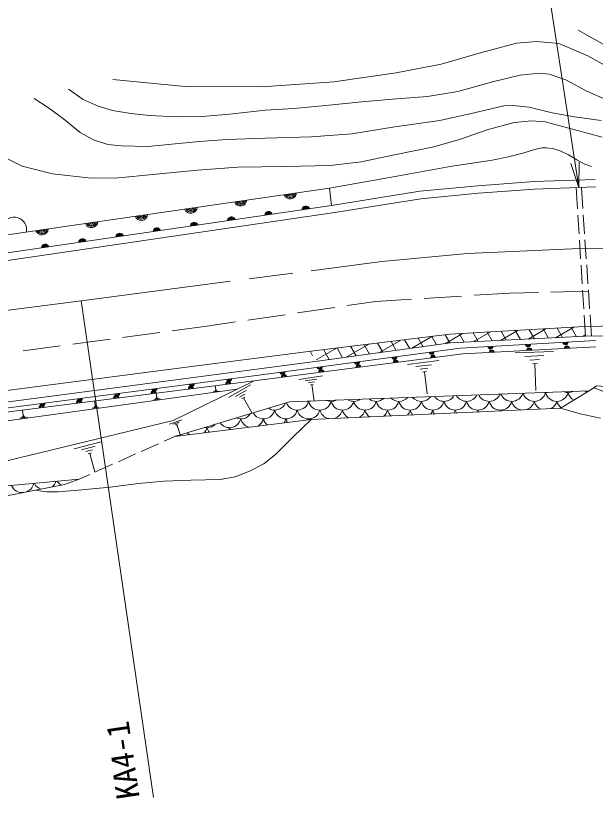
# Model space of a CAD drawing. Units: millimetres, scale not verified. Extents: x 40000 to 680000, y 20000 to 380000.
# Drawn here: x 296635 to 342860, y 270169 to 332687 of the extents above; entities that cross this region are included whole.
import ezdxf
from ezdxf.enums import TextEntityAlignment as Align

# ---------------------------------------------------------------- set-up
doc = ezdxf.new("R2010")
doc.units = ezdxf.units.MM
doc.header["$LTSCALE"] = 1000
doc.linetypes.add('CHAIN', pattern=[18.5, 12, -1.5, 3.5, -1.5])
for name, color, linetype, lineweight in [('M-BMK', 2, 'CHAIN', 13), ('M-STR-HTXT', 7, 'Continuous', 13), ('M-WORK', 1, 'Continuous', 13)]:
    doc.layers.add(name, color=color, linetype=linetype, lineweight=lineweight)
doc.styles.add('ＭＳ ゴシック', font='')
doc.styles.get('ＭＳ ゴシック').set_extended_font_data('MS Gothic')

# ---------------------------------------------------------------- blocks, each defined once
blk = doc.blocks.new('open_arrow')
at = {"color": 0, "linetype": 'Continuous', "lineweight": -2}
blk.add_lwpolyline([(7.5, 1.25), (0, 0), (7.5, -1.25)], dxfattribs=at)

msp = doc.modelspace()

# ---------------------------------------------------------------- hatches: boundary and pattern name
at = {"layer": 'M-WORK'}
h = msp.add_hatch(dxfattribs=at)
h.set_pattern_fill('USER', color=256, style=0, pattern_type=2)
h.set_pattern_definition([(300, (322262, 306175), (866.025, 500), []), (30, (322262, 306175), (-500, 866.025), [])])
h.paths.add_polyline_path([(319998, 305896), (331260, 307283), (342009, 307882), (342070, 307113), (331320, 306581), (320701, 305123)])

# ---------------------------------------------------------------- linework, layer by layer
at = {"layer": 'M-BMK'}
msp.add_line((276335, 306599), (301867, 309950), dxfattribs=at)
msp.add_lwpolyline([(301867, 309950), (325832, 313077), (332674, 313708), (341602, 314115), (347265, 314168), (352702, 314051)], dxfattribs=at)
at = {"layer": 'M-STR-HTXT'}
msp.add_line((301867, 309950), (307636, 270322), dxfattribs=at)
msp.add_lwpolyline([(341552, 318975), (338000, 342000), (321000, 342000)], dxfattribs=at)
at = {"layer": 'M-WORK'}
for p, q in [((337985, 319454), (342858, 319620)), ((328876, 318679), (333500, 319122)), ((333500, 319122), (337985, 319454)), ((333551, 318524), (338018, 318855)), ((338018, 318855), (342879, 319020)), ((341338, 318968), (341442, 317282)), ((341868, 317291), (341754, 318982)), ((321808, 317552), (328876, 318679)), ((328952, 318083), (333551, 318524)), ((321898, 316958), (328952, 318083)), ((291008, 313035), (321808, 317552)), ((291091, 312441), (321898, 316958)), ((341473, 316783), (341565, 315286)), ((342003, 315295), (341902, 316792)), ((341596, 314787), (341689, 313290)), ((342138, 313300), (342036, 314796)), ((341719, 312791), (341812, 311294)), ((342272, 311304), (342171, 312801)), ((341843, 310795), (341935, 309297)), ((342407, 309309), (342306, 310805)), ((329202, 310135), (332196, 310321)), ((333194, 310383), (336040, 310559)), ((336040, 310559), (338323, 310610)), ((339323, 310633), (342322, 310700)), ((323071, 309561), (325358, 309897)), ((325358, 309897), (328204, 310074)), ((319113, 308978), (322081, 309415)), ((311879, 307914), (314167, 308250)), ((315156, 308396), (318124, 308833)), ((341966, 308798), (342070, 307113)), ((342555, 307119), (342441, 308810)), ((309113, 307543), (311879, 307914)), ((305148, 307011), (308122, 307410)), ((297219, 305948), (300193, 306347)), ((301184, 306480), (304157, 306878)), ((336468, 305777), (339515, 305908)), ((327890, 304867), (330385, 305169)), ((337243, 305505), (338767, 305571)), ((337637, 305217), (338399, 305250)), ((328544, 304693), (329792, 304844)), ((328886, 304481), (329510, 304557)), ((337841, 304921), (338221, 304937)), ((338031, 304929), (338123, 302795)), ((315615, 303964), (287888, 300346)), ((319232, 303667), (321096, 303954)), ((329072, 304251), (329384, 304288)), ((329228, 304270), (329440, 302523)), ((315665, 303568), (287687, 300035)), ((313616, 302227), (315369, 303225)), ((319727, 303552), (320659, 303696)), ((319989, 303402), (320455, 303473)), ((320134, 303233), (320367, 303269)), ((320250, 303251), (320451, 301946)), ((312850, 302737), (312380, 302673)), ((312726, 302768), (312491, 302736)), ((312661, 302807), (312543, 302791)), ((312595, 302846), (312551, 303174)), ((312625, 302850), (312566, 302842)), ((314154, 302302), (315030, 302801)), ((342733, 303000), (343459, 302739)), ((308153, 302110), (307650, 302042)), ((308020, 302143), (307769, 302109)), ((307950, 302185), (307825, 302168)), ((307881, 302227), (307833, 302579)), ((307912, 302231), (307849, 302222)), ((314473, 302251), (314911, 302500)), ((314682, 302138), (314901, 302263)), ((314792, 302200), (315490, 300974)), ((303274, 301455), (302732, 301381)), ((303131, 301490), (302860, 301453)), ((303056, 301535), (302921, 301517)), ((302981, 301580), (302929, 301959)), ((303015, 301585), (302947, 301576)), ((297329, 300743), (297172, 300722)), ((297242, 300795), (297182, 301234)), ((297281, 300800), (297203, 300790)), ((297581, 300650), (296954, 300564)), ((297416, 300691), (297102, 300648)), ((308905, 300104), (309898, 300452)), ((309188, 300091), (309685, 300266)), ((309347, 300036), (309596, 300123)), ((309444, 299958), (309568, 300002)), ((309506, 299980), (309750, 299285)), ((308472, 298745), (309322, 299127)), ((301301, 298123), (303442, 298693)), ((301893, 298052), (302964, 298336)), ((306648, 297925), (308016, 298540)), ((302218, 297909), (302753, 298051)), ((302409, 297730), (302676, 297801)), ((302543, 297766), (302941, 296267)), ((304824, 297105), (306192, 297720)), ((303000, 296285), (304368, 296900)), ((301694, 295698), (302544, 296080))]:
    msp.add_line(p, q, dxfattribs=at)
for points in [[(341498, 331539), (343901, 330171), (345047, 329673), (346886, 329282), (348950, 329146), (353977, 329044), (357933, 329270), (362974, 329858), (365619, 330378), (366908, 330875)], [(304387, 327585), (310118, 327043), (316256, 327009), (322003, 327416), (326988, 328128), (330566, 328806), (333584, 329688), (336568, 330502), (338196, 330637), (339959, 330468), (342265, 329484), (344130, 328433), (346334, 327551), (348335, 327009), (350200, 326873), (352845, 326975), (356202, 327416)], [(300846, 326811), (302007, 326012), (303212, 325469), (304343, 325123), (305805, 324881), (307312, 324731), (309467, 324610), (311501, 324655), (313687, 324836), (316550, 325138), (318811, 325273), (321358, 325529), (324237, 325801), (326995, 326042), (329466, 326238), (331908, 326645), (334772, 327428), (336866, 327941), (338374, 328107), (339172, 328031), (340499, 327564), (342172, 326660), (343739, 325982)], [(298109, 326076), (299255, 325322), (300455, 324448), (301767, 323378), (302837, 322790), (303997, 322414), (305037, 322293), (307207, 322263), (309091, 322444), (311307, 322640), (313462, 322821), (316537, 322926), (320214, 323016), (323454, 323273), (326860, 323815), (330462, 324328), (333190, 324931), (335557, 325488), (336280, 325533), (337591, 325383), (339430, 324931), (341193, 324629), (343318, 324313)], [(295083, 321726), (297152, 320674), (299559, 320064), (302408, 319759), (304578, 319725), (307833, 320030), (311123, 320369), (314344, 320607), (318142, 320641), (321703, 320742), (324178, 321014), (326846, 321579), (329988, 322212), (332113, 322845), (334238, 323591), (336386, 324156), (337810, 324292), (338873, 324224), (341450, 323523), (343417, 323003)], [(321662, 318925), (327179, 319898), (331282, 320644), (334639, 321152), (335927, 321435), (337080, 321706), (338007, 322000), (338618, 322136), (338934, 322136), (339454, 322091), (340065, 321910), (340720, 321593), (341376, 321186), (342031, 320847), (342551, 320666)], [(321808, 317552), (321662, 318925), (295617, 315150), (288670, 312728)], [(451712, 273325), (445774, 277409), (446196, 278223), (426369, 287876), (415273, 292797), (403438, 297646), (397419, 299935), (389450, 302546), (384974, 303903), (375750, 305632), (365747, 307056), (360004, 307633), (355144, 307927), (350170, 308062), (342009, 307882), (331260, 307283), (319998, 305896), (310868, 304713), (295284, 302697), (283738, 301246)], [(283648, 299528), (284597, 299686), (287559, 300771), (320701, 305123), (331320, 306581), (342070, 307113), (352516, 307241), (359332, 306902), (366555, 306257), (375711, 304969), (384663, 302832), (395055, 299660), (403075, 296751), (409337, 294242), (419148, 289788), (426100, 286533), (444920, 277275), (451363, 272867)], [(315615, 303964), (332090, 306172), (342895, 306763)], [(181680, 280704), (193130, 283645), (203049, 285307), (218580, 287596), (228838, 288435), (246336, 289707), (260035, 290639), (281314, 294505), (293268, 296540), (309189, 300389), (315665, 303568), (332282, 305704), (342904, 306264)], [(142505, 274879), (145443, 274931), (157619, 277327), (176193, 281489), (192267, 285728), (195726, 285965), (218090, 289085), (229992, 290789), (242556, 292315), (259901, 293434), (274805, 295774), (283656, 297707), (288437, 299335), (314283, 302889)], [(391880, 298577), (383690, 298744), (368838, 298846), (364090, 300134), (356155, 301864), (347677, 302779), (342960, 303148), (342356, 302753)], [(340095, 301374), (341661, 300932), (343267, 300572)], [(298259, 294836), (298834, 294738), (299129, 294701), (300028, 294689), (301627, 294836), (304162, 295082), (306427, 295378), (308463, 295562), (310604, 295618), (312949, 295692), (314130, 295895), (315293, 296338), (316437, 296928), (317379, 297704), (318726, 299051), (320190, 300475)], [(154332, 270169), (167947, 274113), (182715, 278182), (195682, 281340), (199005, 281815), (218656, 284443), (259654, 285630), (278347, 290945), (300530, 295280), (301694, 295698), (293906, 294992), (289916, 294438), (276352, 291691), (265874, 288605), (259988, 288277), (248515, 286337), (218593, 285378), (198860, 282755), (199005, 281815)]]:
    msp.add_lwpolyline(points, dxfattribs=at)
msp.add_lwpolyline([(309322, 299127), (318477, 301874), (342356, 302753), (340095, 301374), (320190, 300475)], close=True, dxfattribs=at)
for centre, radius, start, end in [((318520, 318584), 512, 200.9281, 355.56733), ((318520, 318584), 410, 204.17339, 352.32203), ((318520, 318584), 308, 209.70784, 346.78759), ((318520, 318584), 205, 221.5311, 334.96432), ((314561, 318010), 512, 200.9281, 355.56733), ((314561, 318010), 410, 204.17339, 352.32203), ((314561, 318010), 308, 209.70784, 346.78759), ((314561, 318010), 205, 221.5311, 334.96432), ((310603, 317436), 512, 200.9281, 355.56733), ((310603, 317436), 410, 204.17339, 352.32203), ((310603, 317436), 308, 209.70784, 346.78759), ((310603, 317436), 205, 221.5311, 334.96432), ((316805, 316762), 305, 18.73157, 177.95386), ((316805, 316762), 244, 21.36969, 175.31574), ((319773, 317198), 305, 18.73157, 177.95386), ((319773, 317198), 244, 21.36969, 175.31574), ((319773, 317198), 183, 25.83314, 170.85229), ((319773, 317198), 122, 35.139, 161.54643), ((319773, 317198), 100, 41.70973, 154.9757), ((296507, 315608), 1000, 349.25732, 157.16938), ((306644, 316862), 512, 200.9281, 355.56733), ((306644, 316862), 410, 204.17339, 352.32203), ((306644, 316862), 308, 209.70784, 346.78759), ((306644, 316862), 205, 221.5311, 334.96432), ((313837, 316327), 305, 18.73157, 177.95386), ((313837, 316327), 244, 21.36969, 175.31574), ((313837, 316327), 183, 25.83314, 170.85229), ((313837, 316327), 122, 35.139, 161.54643), ((313837, 316327), 100, 41.70973, 154.9757), ((316805, 316762), 183, 25.83314, 170.85229), ((316805, 316762), 122, 35.139, 161.54643), ((316805, 316762), 100, 41.70973, 154.9757), ((302685, 316288), 512, 200.9281, 355.56733), ((302685, 316288), 410, 204.17339, 352.32203), ((302685, 316288), 308, 209.70784, 346.78759), ((302685, 316288), 205, 221.5311, 334.96432), ((307900, 315456), 305, 18.73157, 177.95386), ((310868, 315892), 305, 18.73157, 177.95386), ((310868, 315892), 244, 21.36969, 175.31574), ((310868, 315892), 183, 25.83314, 170.85229), ((310868, 315892), 122, 35.139, 161.54643), ((310868, 315892), 100, 41.70973, 154.9757), ((298727, 315714), 512, 200.9281, 355.56733), ((298727, 315714), 410, 204.17339, 352.32203), ((298727, 315714), 308, 209.70784, 346.78759), ((298727, 315714), 205, 221.5311, 334.96432), ((304932, 315021), 305, 18.73157, 177.95386), ((304932, 315021), 244, 21.36969, 175.31574), ((304932, 315021), 183, 25.83314, 170.85229), ((304932, 315021), 122, 35.139, 161.54643), ((304932, 315021), 100, 41.70973, 154.9757), ((307900, 315456), 244, 21.36969, 175.31574), ((307900, 315456), 183, 25.83314, 170.85229), ((307900, 315456), 122, 35.139, 161.54643), ((307900, 315456), 100, 41.70973, 154.9757), ((301964, 314586), 305, 18.73157, 177.95386), ((301964, 314586), 244, 21.36969, 175.31574), ((301964, 314586), 183, 25.83314, 170.85229), ((301964, 314586), 122, 35.139, 161.54643), ((301964, 314586), 100, 41.70973, 154.9757), ((298995, 314151), 305, 18.73157, 177.95386), ((298995, 314151), 244, 21.36969, 175.31574), ((298995, 314151), 183, 25.83314, 170.85229), ((298995, 314151), 122, 35.139, 161.54643), ((298995, 314151), 100, 41.70973, 154.9757), ((337492, 306467), 200, 183.13563, 3.13563), ((337492, 306467), 160, 183.13563, 3.13563), ((337492, 306467), 120, 183.13563, 3.13563), ((337492, 306467), 100, 183.13563, 3.13563), ((340488, 306632), 200, 183.13563, 3.13563), ((340488, 306632), 160, 183.13563, 3.13563), ((340488, 306632), 120, 183.13563, 3.13563), ((340488, 306632), 100, 183.13563, 3.13563), ((340589, 306142), 200, 3.01519, 183.01519), ((329800, 305865), 200, 187.63027, 7.63027), ((329800, 305865), 160, 187.63027, 7.63027), ((329800, 305865), 120, 187.63027, 7.63027), ((329800, 305865), 100, 187.63027, 7.63027), ((334497, 306303), 200, 183.13563, 3.13563), ((334497, 306303), 160, 183.13563, 3.13563), ((334497, 306303), 120, 183.13563, 3.13563), ((334497, 306303), 100, 183.13563, 3.13563), ((334597, 305826), 200, 3.01519, 183.01519), ((334597, 305826), 160, 3.01519, 183.01519), ((334597, 305826), 120, 3.01519, 183.01519), ((334597, 305826), 100, 3.01519, 183.01519), ((337593, 305984), 200, 3.01519, 183.01519), ((337593, 305984), 160, 3.01519, 183.01519), ((337593, 305984), 120, 3.01519, 183.01519), ((337593, 305984), 100, 3.01519, 183.01519), ((340589, 306142), 160, 3.01519, 183.01519), ((340589, 306142), 120, 3.01519, 183.01519), ((340589, 306142), 100, 3.01519, 183.01519), ((323853, 305068), 200, 187.63027, 7.63027), ((323853, 305068), 160, 187.63027, 7.63027), ((326826, 305466), 200, 187.63027, 7.63027), ((326826, 305466), 160, 187.63027, 7.63027), ((326826, 305466), 120, 187.63027, 7.63027), ((326826, 305466), 100, 187.63027, 7.63027), ((326949, 305018), 200, 7.32641, 187.32641), ((326949, 305018), 160, 7.32641, 187.32641), ((326949, 305018), 120, 7.32641, 187.32641), ((326949, 305018), 100, 7.32641, 187.32641), ((329925, 305401), 200, 7.32641, 187.32641), ((329925, 305401), 160, 7.32641, 187.32641), ((329925, 305401), 120, 7.32641, 187.32641), ((329925, 305401), 100, 7.32641, 187.32641), ((320879, 304670), 200, 187.63027, 7.63027), ((320879, 304670), 160, 187.63027, 7.63027), ((320879, 304670), 120, 187.63027, 7.63027), ((320879, 304670), 100, 187.63027, 7.63027), ((323853, 305068), 120, 187.63027, 7.63027), ((323853, 305068), 100, 187.63027, 7.63027), ((323974, 304636), 200, 7.32641, 187.32641), ((323974, 304636), 160, 7.32641, 187.32641), ((323974, 304636), 120, 7.32641, 187.32641), ((323974, 304636), 100, 7.32641, 187.32641), ((317906, 304271), 200, 187.63027, 7.63027), ((317906, 304271), 160, 187.63027, 7.63027), ((317906, 304271), 120, 187.63027, 7.63027), ((317906, 304271), 100, 187.63027, 7.63027), ((318023, 303871), 200, 7.32641, 187.32641), ((318023, 303871), 160, 7.32641, 187.32641), ((318023, 303871), 120, 7.32641, 187.32641), ((318023, 303871), 100, 7.32641, 187.32641), ((320998, 304253), 200, 7.32641, 187.32641), ((320998, 304253), 160, 7.32641, 187.32641), ((320998, 304253), 120, 7.32641, 187.32641), ((320998, 304253), 100, 7.32641, 187.32641), ((310676, 303320), 200, 187.43451, 7.43451), ((310676, 303320), 160, 187.43451, 7.43451), ((310676, 303320), 120, 187.43451, 7.43451), ((310676, 303320), 100, 187.43451, 7.43451), ((313582, 303305), 200, 7.1969, 187.1969), ((313582, 303305), 160, 7.1969, 187.1969), ((313651, 303708), 200, 187.43451, 7.43451), ((313582, 303305), 120, 7.1969, 187.1969), ((313582, 303305), 100, 7.1969, 187.1969), ((313651, 303708), 160, 187.43451, 7.43451), ((313651, 303708), 120, 187.43451, 7.43451), ((313651, 303708), 100, 187.43451, 7.43451), ((307629, 302553), 200, 7.1969, 187.1969), ((307629, 302553), 160, 7.1969, 187.1969), ((307701, 302932), 200, 187.43451, 7.43451), ((307629, 302553), 120, 7.1969, 187.1969), ((307629, 302553), 100, 7.1969, 187.1969), ((307701, 302932), 160, 187.43451, 7.43451), ((307701, 302932), 120, 187.43451, 7.43451), ((307701, 302932), 100, 187.43451, 7.43451), ((310605, 302929), 200, 7.1969, 187.1969), ((310605, 302929), 160, 7.1969, 187.1969), ((310605, 302929), 120, 7.1969, 187.1969), ((310605, 302929), 100, 7.1969, 187.1969), ((337990, 302847), 929, 198.06604, 345.74997), ((338890, 303547), 929, 265.14479, 279.07082), ((339790, 302847), 929, 194.25003, 345.74997), ((340690, 303547), 929, 249.22886, 294.98675), ((341590, 302847), 929, 194.25003, 242.49628), ((342490, 303547), 929, 240.32296, 252.34488), ((301676, 301801), 200, 7.1969, 187.1969), ((301752, 302155), 200, 187.43451, 7.43451), ((301752, 302155), 160, 187.43451, 7.43451), ((301752, 302155), 120, 187.43451, 7.43451), ((301752, 302155), 100, 187.43451, 7.43451), ((304653, 302177), 200, 7.1969, 187.1969), ((304653, 302177), 160, 7.1969, 187.1969), ((304726, 302544), 200, 187.43451, 7.43451), ((304653, 302177), 120, 7.1969, 187.1969), ((304653, 302177), 100, 7.1969, 187.1969), ((304726, 302544), 160, 187.43451, 7.43451), ((304726, 302544), 120, 187.43451, 7.43451), ((304726, 302544), 100, 187.43451, 7.43451), ((321790, 302847), 929, 248.54225, 295.67336), ((323590, 302847), 929, 239.81264, 304.40296), ((325390, 302847), 929, 232.82323, 311.39238), ((327190, 302847), 929, 226.75299, 317.46262), ((328990, 302847), 929, 221.26263, 322.95298), ((330790, 302847), 929, 216.17203, 328.04358), ((332590, 302847), 929, 211.37122, 332.84439), ((334390, 302847), 929, 206.7865, 337.42911), ((336190, 302847), 929, 202.36488, 341.85073), ((298700, 301425), 200, 7.1969, 187.1969), ((298700, 301425), 160, 7.1969, 187.1969), ((298777, 301767), 200, 187.43451, 7.43451), ((298700, 301425), 120, 7.1969, 187.1969), ((298700, 301425), 100, 7.1969, 187.1969), ((298777, 301767), 160, 187.43451, 7.43451), ((298777, 301767), 120, 187.43451, 7.43451), ((298777, 301767), 100, 187.43451, 7.43451), ((301676, 301801), 160, 7.1969, 187.1969), ((301676, 301801), 120, 7.1969, 187.1969), ((301676, 301801), 100, 7.1969, 187.1969), ((317290, 302147), 929, 237.21759, 336.18089), ((319090, 302147), 929, 202.01697, 345.74997), ((319990, 302847), 929, 263.18549, 281.03012), ((320890, 302147), 929, 194.25003, 345.74997), ((322690, 302147), 929, 194.25003, 345.74997), ((324490, 302147), 929, 194.25003, 345.74997), ((326290, 302147), 929, 194.25003, 345.74997), ((328090, 302147), 929, 194.25003, 345.74997), ((329890, 302147), 929, 194.25003, 345.74997), ((331690, 302147), 929, 194.25003, 345.74997), ((333490, 302147), 929, 194.25003, 345.74997), ((335290, 302147), 929, 194.25003, 345.74997), ((337090, 302147), 929, 194.25003, 260.66672), ((337090, 302147), 929, 284.50298, 345.74997), ((338890, 302147), 929, 194.25003, 245.58671), ((338890, 302147), 929, 299.58299, 345.74997), ((340690, 302147), 929, 194.25003, 233.58707), ((314590, 301447), 929, 246.44256, 326.95593), ((316390, 301447), 929, 208.59574, 345.74997), ((318190, 301447), 929, 194.25003, 345.74997), ((319990, 301447), 929, 194.25003, 345.74997), ((321790, 301447), 929, 194.25003, 258.15539), ((321790, 301447), 929, 287.01431, 345.74997), ((323590, 301447), 929, 194.25003, 244.35205), ((323590, 301447), 929, 300.81766, 345.74997), ((325390, 301447), 929, 194.25003, 235.10904), ((325390, 301447), 929, 310.06066, 345.74997), ((327190, 301447), 929, 194.25003, 227.51044), ((327190, 301447), 929, 317.65926, 345.74997), ((328990, 301447), 929, 194.25003, 220.81089), ((328990, 301447), 929, 324.35881, 345.74997), ((330790, 301447), 929, 194.25003, 214.6811), ((330790, 301447), 929, 330.48861, 345.74997), ((332590, 301447), 929, 194.25003, 208.93915), ((332590, 301447), 929, 336.23055, 345.74997), ((334390, 301447), 929, 194.25003, 203.47014), ((334390, 301447), 929, 341.69956, 345.74997), ((336190, 301447), 929, 194.25003, 198.19413), ((311890, 300747), 929, 257.93685, 315.46164), ((313690, 300747), 929, 215.33858, 345.74997), ((315490, 300747), 929, 194.25003, 253.15199), ((315490, 300747), 929, 300.98802, 345.74997), ((317290, 300747), 929, 194.25003, 229.56586), ((317290, 300747), 929, 324.57415, 345.74997), ((319090, 300747), 929, 194.25003, 212.97927), ((319090, 300747), 929, 341.16074, 345.74997), ((320890, 300747), 929, 194.25003, 198.51094), ((310990, 300047), 929, 317.38613, 345.74997), ((312790, 300047), 929, 194.25003, 218.664), ((312790, 300047), 929, 335.47601, 345.74997), ((314590, 300047), 929, 194.25003, 203.6472), ((309190, 300047), 929, 278.62556, 294.77293), ((310990, 300047), 929, 222.36214, 236.75387), ((297163, 295566), 929, 203.03081, 277.07718), ((297163, 295566), 929, 285.03694, 347.48396), ((298948, 295803), 929, 207.81167, 252.67165), ((298948, 295803), 929, 309.44247, 342.7031), ((300732, 296040), 929, 212.7648, 240.69354), ((300732, 296040), 929, 335.56199, 337.74996)]:
    msp.add_arc(centre, radius, start, end, dxfattribs=at)

# ---------------------------------------------------------------- block references
at = {"layer": 'M-STR-HTXT', "xscale": 267, "yscale": 267, "rotation": 98.8}
msp.add_blockref('open_arrow', (341552, 318975), dxfattribs=at)

# ---------------------------------------------------------------- texts
at = {"layer": 'M-STR-HTXT', "style": 'ＭＳ ゴシック'}
msp.add_text('KA4-1', height=1833, rotation=98.283, dxfattribs=at).set_placement((306620, 273486), align=Align.BOTTOM_CENTER)

doc.saveas('drawing.dxf')
